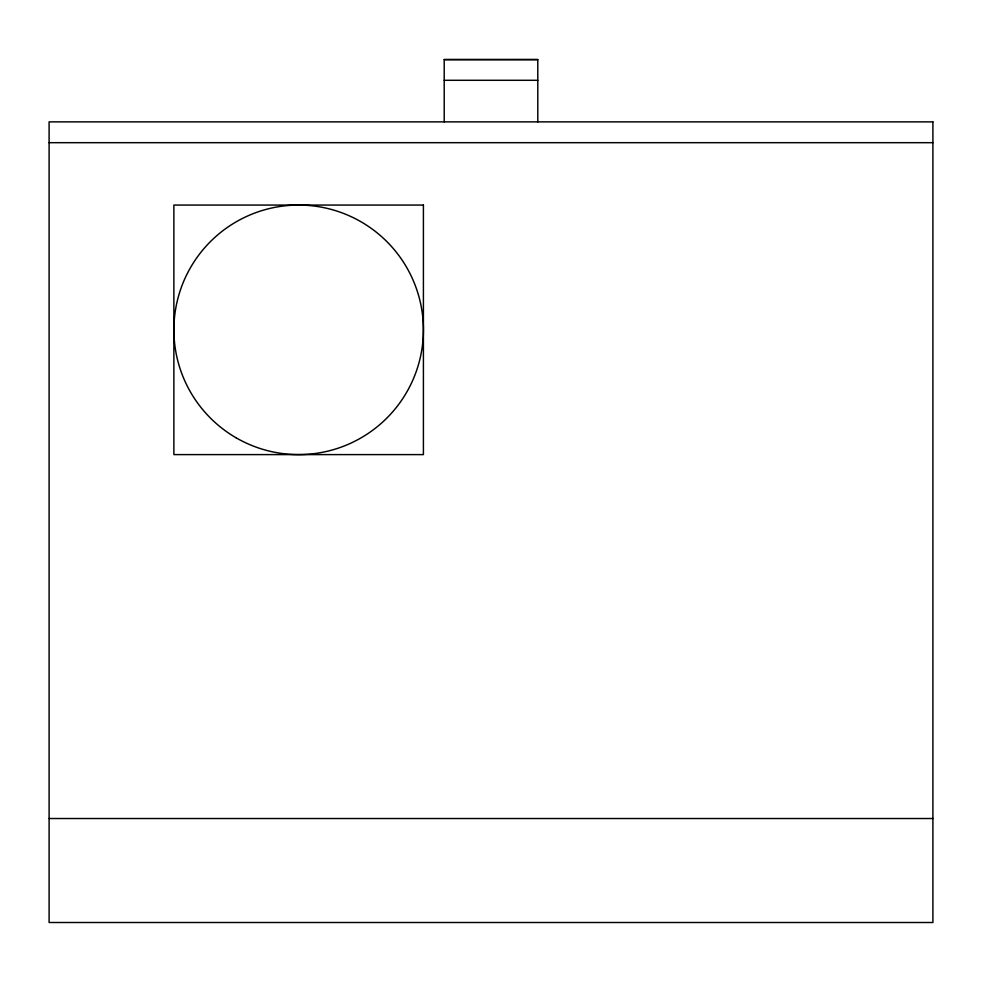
<?xml version="1.0" encoding="UTF-8"?>
<svg xmlns="http://www.w3.org/2000/svg" width="982" height="982" viewBox="0 0 982 982"><rect width="100%" height="100%" fill="white"/><g stroke="black" fill="none" stroke-linecap="round" stroke-linejoin="round"><path stroke-width="1.47" d="M444.208 59.669L537.792 59.657M444.208 80.291L537.792 80.291M49.1 142.685L932.9 142.685M49.1 818.522L932.9 818.522M537.792 121.878L537.792 59.497L444.208 59.497L444.208 121.878M932.9 121.878L49.1 121.878L49.1 922.503L932.9 922.503L932.9 121.878M423.414 205.066L173.875 205.066L173.875 454.605L423.414 454.605L423.414 205.066M236.257 437.886A124.775 124.775 0 0 0 423.414 329.842A124.775 124.775 0 0 0 236.257 221.785A124.775 124.775 0 0 0 236.257 437.886"/></g></svg>
